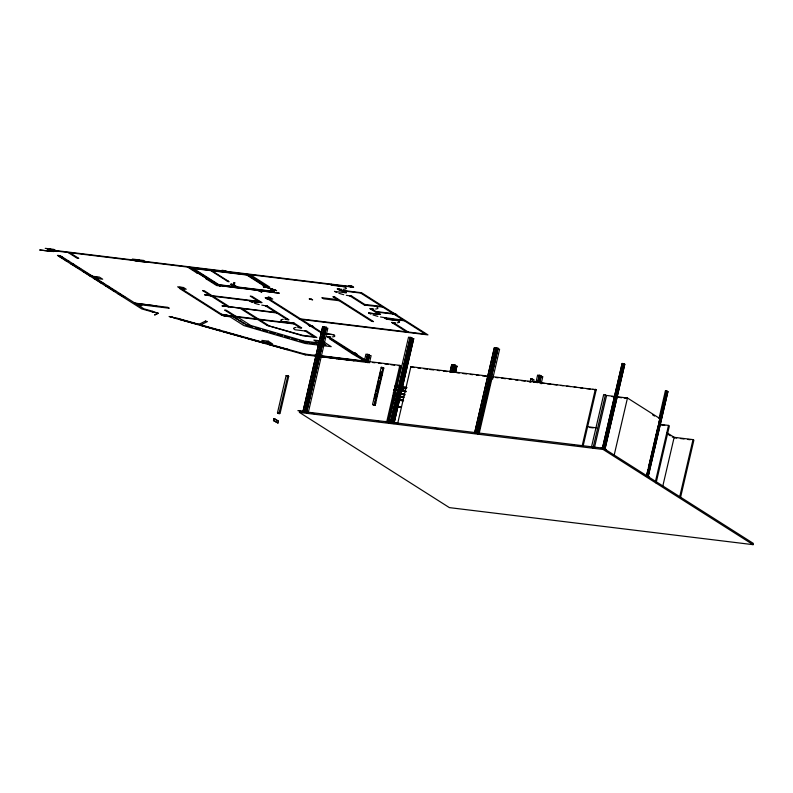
<?xml version="1.0" encoding="UTF-8"?>
<svg xmlns="http://www.w3.org/2000/svg" width="793" height="793" viewBox="0 0 793 793"><rect width="100%" height="100%" fill="white"/><g stroke="black" fill="none" stroke-linecap="round" stroke-linejoin="round"><path stroke-width="1.19" d="M233.281 284.915L230.416 284.33L234.322 284.945L234.698 282.655L233.985 284.865L237.454 286.967L272.257 291.209L270.671 290.208L271.503 290.307L274.715 292.181M346.303 288.483L345.758 287.324M273.496 420.538L273.932 418.664L274.616 418.744L278.412 421.152L277.976 423.026L273.496 420.538L277.976 423.026M274.18 420.617L274.616 418.744M277.481 412.796L286.134 375.585L287.849 375.793L288.702 376.338L280.038 413.549L277.481 412.796L278.393 413.54C281.892 413.718 275.112 412.211 279.602 413.688M278.393 413.54L277.857 412.905M279.007 413.302L287.849 375.793M299.437 412.419L299.724 411.171L603.394 448.214L753.35 543.413L753.063 544.662L449.393 507.619L299.437 412.419L603.106 449.462L753.063 544.662M302.995 411.755L322.692 326.716L326.25 327.192L306.475 412.182L302.916 411.706L322.692 326.716M324.327 326.954L304.661 411.973L324.496 327.003M304.859 412.003L324.694 327.003M306.395 412.132L326.25 327.192M306.494 412.994L326.28 328.005M308.12 413.222L327.836 328.193L325.576 327.955M364.314 361.38L365.91 354.154L369.459 354.63L367.506 362.56L369.132 355.393M365.87 361.578L367.546 354.392M366.039 361.628L367.714 354.441M366.178 361.638L367.902 354.441M367.655 362.579L369.32 355.393M368.101 361.43L369.488 355.442M369.726 361.658L371.114 355.68L368.795 355.393M374.157 404.747L374.702 405.372L372.561 404.489L381.235 367.278L383.138 367.615L383.078 368.349L383.792 368.021L375.148 405.243L372.948 404.599M380.144 374.891L380.343 372.353M375.545 393.962L374.425 398.78L375.604 393.992M376.09 391.583L378.548 380.759M379.163 378.4L379.946 374.772M379.232 378.41L380.065 374.811M381.879 367.684L381.77 368.19L381.235 367.278M381.592 375.208L381.879 372.71M381.849 375.109L382.325 371.392L381.849 375.109L381.344 375.039M383.078 368.349L383.792 368.021M375.842 403.042L374.811 402.447M386.587 422.421L399.86 365.365L321.552 355.809L322.414 356.354M387.638 422.154L400.733 365.91L399.86 365.365M387.985 422.322L394.835 392.753M388.045 422.352L393.278 399.543M394.309 396.143L395.063 392.902M394.537 395.885L395.172 393.14M388.491 422.689L394.557 396.589M392.039 423.403L412.023 337.61L408.544 337.194L388.758 422.173L392.317 422.649M390.404 422.411L410.179 337.431M390.562 422.461L410.348 337.481L411.815 338.413M390.701 422.481L410.546 337.471L411.954 338.433L392.178 423.412M392.267 422.223L411.765 338.433M392.347 423.462L412.122 338.482M393.903 423.65L413.678 338.67L394.25 422.5M403.617 387.836L403.201 390.721L403.845 387.886L401.446 387.718M403.141 390.691L403.786 387.856L403.369 390.741M397.6 423.769L410.873 366.703L487.675 376.07M450.077 371.808L451.752 364.621L455.311 365.097L453.636 372.284M450.156 371.858L451.752 364.621M451.723 372.046L453.388 364.869M451.891 372.095L453.556 364.919M452.02 372.115L453.755 364.909L455.172 365.87M453.566 372.234L455.311 365.097M453.943 371.897L455.341 365.91M455.499 372.086L456.897 366.108L455.569 372.135M494.386 347.661L474.69 432.7L494.386 347.661L497.945 348.137L478.03 433.89M496.021 347.899L476.405 432.928L496.19 347.949M476.553 432.919L496.388 347.949M477.832 433.89L497.945 348.137M478.199 433.94L497.974 348.95M479.101 433.712L492.374 376.645L596.217 389.76L583.212 445.636M492.631 379.113L499.6 349.188L497.28 348.9M530.031 382.305L530.864 378.707L534.056 379.837L533.501 382.236M532.063 381.314L532.618 378.925M536.009 382.325L537.604 375.099L541.163 375.575L539.488 382.751M537.565 382.523L539.24 375.337M537.733 382.573L539.537 375.406M537.932 382.563L539.607 375.386M539.706 381.126L540.826 376.338M539.795 382.375L541.183 376.388M541.143 383.802L542.808 376.616L540.489 376.338M582.072 446.271L595.345 389.204M591.528 446.816L603.701 394.508L606.595 395.459L627.471 398.007L660.173 418.763L646.89 475.83M592.976 448.214L605.426 394.716M594.413 447.767L606.595 395.459M602.373 448.451L622.148 363.472L623.883 363.68L604.097 449.076L604.9 449.175L624.755 364.235L604.97 449.215M602.432 448.491L622.148 363.472M603.235 448.59L623.02 363.6L623.873 364.086M603.106 449.462L623.139 363.62M603.979 449.056L623.754 364.076M614.188 455.073L627.471 398.007M659.023 418.476L665.367 390.899L667.101 391.118L647.187 476.494L646.454 476.028M646.731 474.829L647.841 470.041M648.406 467.652L652.58 449.69M653.135 447.302L658.15 425.752M658.705 423.363L666.229 391.038L667.091 391.524L647.316 476.514L646.573 476.038L666.358 391.058M648.119 476.613L667.894 391.623L648.188 476.652L646.384 476.395M655.504 481.272L668.499 425.395L660.381 424.404M656.089 483.006L669.371 425.95L668.499 425.395M662.809 486.059L674.159 437.31L666.883 432.7M679.73 496.676L693.013 439.609L672.256 437.082M680.602 497.231L693.875 440.165L693.013 439.609M281.109 319.847L281.128 319.817A12.757 2.478 13.1 0 1 283.27 319.341M293.925 327.985L294.778 327.638A12.718 2.468 13.1 0 1 296.017 327.499M334.626 336.351L334.596 336.381A12.757 2.478 13.1 0 1 333.764 336.708L332.515 336.847M399.434 322.315L397.343 322.81M377.686 308.507L376.834 308.854A12.718 2.468 13.1 0 1 375.595 309.002M232.874 284.865C229.683 283.309 232.914 285.758 232.18 284.469L236.294 286.828L218.888 284.697L193.393 268.51L210.789 270.641L228.077 281.614L229.088 281.664L211.949 270.78L246.752 275.022L266.071 287.294L263.871 286.868L265.596 287.264M345.778 288.93L343.498 289.316M174.311 317.924L175.283 317.924L169.078 316.526L170.763 316.655M286.878 349.287L287.502 349.465L269.233 344.469M178.514 319.242L179.377 318.796M200.956 325.546L201.819 325.11M219.651 330.81L220.523 330.364M242.103 337.114L242.965 336.668M264.545 343.419L265.407 342.982M158.194 313.205L156.697 312.977L158.213 313.314M197.209 324.496L198.091 324.059M223.378 331.861L224.26 331.415M245.83 338.165L246.712 337.719M268.272 344.469L269.154 344.033M286.967 349.723L287.849 349.287M276.053 290.545L266.577 287.383L276.588 290.654L266.864 287.165L263.187 286.719L265.457 286.897M267.687 342.417L269.323 342.606L265.774 342.14L270.988 343.666M269.025 343.389L267.509 343.24M353.539 352.895L355.175 353.083M354.877 353.856L353.272 353.658M240.497 308.546L266.924 325.318L302.609 335.33L314.206 336.747L304.909 330.84M373.81 308.983L371.451 308.784M395.568 322.791L393.209 322.592M297.781 327.509L300.16 327.717M341.743 289.316L338.809 289.058M284.955 319.371L287.344 319.579M330.76 336.837L328.381 336.629M45.211 248.338L53.835 249.389L57.146 251.49L52.794 250.955M50.276 249.359L53.825 249.825M136.198 259.876L139.608 260.253M349.802 286.144L351.527 286.362M51.287 249.993L349.435 286.362M51.932 250.41L55.411 250.826M52.15 250.548L330.304 284.479L345.143 286.838L332.971 285.351L331.167 284.142M332.029 284.687L352.766 287.145M330.879 284.846L332.604 285.054M337.501 289.048L339.226 289.257M197.09 273.099L198.845 273.317M59.178 256.496L62.082 256.853M199.132 273.506L197.388 273.288L187.594 267.072M61.22 256.902L59.762 256.575M344.43 292.409L346.154 292.617M334.705 291.477L346.442 292.795L343.557 290.972M66.097 260.887L69.001 261.244M227.214 281.069L228.374 281.208M350.189 296.067L351.923 296.275M206.309 278.958L208.063 279.166M264.912 286.551L269.679 287.056L250.241 274.715M70.845 263.91L73.759 264.267M72.887 264.307L71.439 263.98M233.836 285.272L234.996 285.411M271.533 290.753L272.693 290.892M273.991 291.715L218.303 284.925L191.658 268.004L247.337 274.794L267.003 287.304M337.501 299.615L321.849 297.702L323.574 298.802L339.226 300.716M77.764 268.302L80.668 268.649M219.919 285.658L241.022 288.345M381.869 306.504L364.74 304.413L351.626 296.086L349.891 295.878L364.74 305.305M382.722 307.05L364.443 305.117M365.454 305.424L365.821 305.434M82.522 271.315L85.426 271.672M84.554 271.712L83.106 271.384M370.212 308.774L371.937 308.983M89.431 275.706L92.335 276.063M92.702 276.291L99.363 277.104L102.684 279.205L96.012 278.393M93.495 276.797L96.974 277.223M392.951 313.542L394.686 313.75M394.755 313.8L375.971 311.55L371.659 308.804L369.925 308.596L378.856 314.266M269.541 298.713L272.723 299.1L269.838 297.276L268.113 297.058L270.126 298.337L265.189 297.742L266.914 298.832M395.548 314.306L376.844 312.095L380.581 314.474L368.626 313.017L379.064 314.286M95.15 277.847L98.629 278.274M181.072 288.365L184.482 288.741M266.844 298.792L270.393 299.258L268.668 298.158M94.189 278.73L97.093 279.077M96.221 279.116L94.773 278.799M378.568 314.078L380.303 314.296M260.203 301.558L204.515 294.768L211.186 296.027M212.921 296.235L259.321 301.905M259.896 302.262L261.65 302.48M101.098 283.121L104.012 283.468M260.401 302.47L250.172 301.34L261.928 302.658L251.986 296.344L250.241 296.136L260.401 302.579M384.327 317.745L386.062 317.953M403.468 320.223L384.04 317.557L386.488 319.113M404.341 320.769L387.212 318.687L388.233 319.43L398.671 320.709L386.191 318.925M105.856 286.134L108.77 286.491M107.888 286.531L106.44 286.204M265.665 305.92L267.41 306.138M391.96 322.592L393.695 322.801M112.775 290.525L115.679 290.882M227.75 306.544L221.951 305.84L276.757 312.967M275.885 312.412L229.484 306.752L204.277 290.753L202.542 290.545L228.622 307.099M117.523 293.549L120.437 293.896M119.555 293.935L118.117 293.618M121.844 296.285L124.749 296.641M298.892 318.697L425.365 334.121L360.686 293.063L339.8 290.516L337.213 288.87L338.948 289.078L340.673 290.179L361.558 292.726L427.962 334.884L301.509 319.46L323.405 333.466L333.843 334.745L321.661 333.149L267.786 298.941M286.838 319.371L288.583 319.579M134.919 303.095L156.796 305.979M135.345 303.362L167.829 307.327L169.266 308.239L136.703 304.225M292.528 322.87L281.872 321.462L294.064 323.058L301.687 327.906L299.655 327.509M292.597 323.029L294.342 323.237M311.956 325.645L308.398 325.17L310.132 326.27M256.912 318.964L222.407 314.762L181.28 288.652M258.667 319.183L293.172 323.395M257.784 319.52L221.544 315.099L179.545 288.434L186.216 289.247L183.48 287.512L177.682 286.808L180.417 288.543M259.529 319.728L294.044 323.94M623.02 364.017L624.755 364.235M411.428 338.433L413.748 338.71M138.369 305.285L141.848 305.711M227.76 316.219L224.28 315.802M310.063 326.23L313.612 326.696L311.877 325.596M301.112 327.866L300.606 327.767M321.373 332.971L323.128 333.179M305.414 331.167L307.169 331.375M327.132 336.629L328.887 336.837M330.959 339.047L329.799 338.908L352.479 353.896L364.73 361.083M309.419 342.665L299.714 340.623M311.738 342.943L316.377 343.508M318.697 343.795L323.405 344.37L320.947 342.814M307.307 342.844L299.09 340.861M309.627 343.131L314.266 343.696M316.595 343.984L321.234 344.549M323.554 344.826L326.012 345.124L324.862 344.4M351.626 352.617L355.105 353.044L356.83 354.134L353.351 353.708L351.626 352.617L356.751 354.084M665.426 390.939L667.161 391.157M666.16 391.415L667.964 391.663M454.647 365.86L456.966 366.148M304.918 354.084L366.465 361.588L326.845 336.44L328.589 336.648L369.647 362.718L305.236 354.858L174.767 318.191L175.649 317.755L304.918 354.084L305.236 354.858M326.082 356.81L329.759 357.256M332.208 357.554L335.875 358M339.543 358.446L343.22 358.892M345.669 359.199L349.336 359.645M353.004 360.091L355.452 360.389M359.13 360.835L362.798 361.281M365.246 361.578L368.914 362.034M372.581 362.48L375.03 362.778M378.707 363.224L381.155 363.521M384.823 363.967L388.491 364.423M390.939 364.721L394.617 365.167M398.284 365.613L400.733 365.91M414.184 367.555L410.873 366.703M417.842 368.002L420.28 368.299M423.938 368.745L427.596 369.191M430.034 369.488L433.692 369.934M437.339 370.381L439.778 370.678M443.436 371.124L447.093 371.57M449.532 371.867L453.19 372.314M456.847 372.76L459.286 373.057M462.943 373.503L466.601 373.949M470.259 374.395L472.697 374.692M476.355 375.139L478.794 375.436M482.451 375.882L486.109 376.328M495.694 377.498L498.153 377.795M501.83 378.241L505.508 378.697M509.185 379.143L511.634 379.441M515.311 379.887L517.76 380.184M521.437 380.64L525.115 381.086M527.573 381.383L531.251 381.829M533.699 382.137L537.376 382.583M541.054 383.029L544.732 383.475M547.18 383.772L550.857 384.228M553.316 384.526L556.993 384.972M560.671 385.418L563.119 385.725M566.797 386.171L570.474 386.617M574.152 387.063L576.6 387.371M580.278 387.817L582.736 388.114M586.414 388.56L590.091 389.006M592.54 389.313L596.217 389.76M314.821 355.591L315.981 356.027M332.217 357.712L331.652 357.643L332.792 358.079M335.697 358.139L336.866 358.575M353.103 360.26L352.528 360.191L353.678 360.627M315.545 355.75L331.93 357.821M336.43 358.297L352.816 360.369M315.396 355.958L332.079 357.911M336.282 358.505L352.964 360.458M611.928 396.55L614.367 396.847M618.034 397.293L621.712 397.739M624.15 398.036L626.599 398.344M379.797 374.683L381.512 374.891M394.924 385.943L397.313 386.231M402.091 386.815L406.868 387.4M395.38 386.231L397.769 386.528M402.547 387.103L404.936 387.4M394.815 386.439L397.293 386.806M401.972 387.321L406.75 387.896M401.179 387.39L406.066 387.995M395.588 386.855L397.937 387.172M401.317 387.549L406.244 388.243M406.303 388.273L403.558 387.896M288.702 376.338L286.134 375.585M393.972 389.571L397.412 389.987M405.61 390.989L403.429 390.681M394.101 389.75L396.54 390.047M401.288 390.602L406.056 391.187M402.864 390.939L405.302 391.236M393.923 390.215L396.391 390.533M401.248 391.108L406.155 391.722M661.253 424.959L664.732 425.375M393.338 392.713L395.816 393.031M400.663 393.606L404.351 394.071M393.655 392.912L396.123 393.229M399.632 393.695L403.449 394.121M393.853 393.288L396.282 393.586M399.92 394.032L404.767 394.627M394.19 393.506L396.619 393.804M400.257 394.25L405.114 394.835M399.969 396.431L403.528 396.896M399.979 396.49L403.696 397.006M393.169 395.866L395.558 396.153M400.178 396.748L403.915 397.174M398.79 397.065L403.696 397.67M392.793 397.481L393.477 397.739M399.424 399.712L403.112 400.168M400.961 400.059L403.429 400.366M392.694 399.404L395.122 399.692M398.76 400.138L403.617 400.733M399.107 400.356L402.745 400.802M586.79 426.654L596.554 427.843M589.526 427.437L593.214 427.883M674.238 437.766L676.697 438.073M680.374 438.519L684.062 438.965M687.739 439.421L690.197 439.719M374.782 402.557L375.644 403.122M397.927 406.531L401.427 406.958M398.611 406.958L400.951 407.245M372.571 404.489L375.148 405.243M374.613 404.936L381.641 375.01M297.851 410.675L306.475 411.736L308.13 412.786M385.001 421.42L396.014 422.768M474.611 432.651L478.09 433.077M601.064 448.075L604.544 448.501L606.268 449.591M603.364 448.61L604.167 448.699M311.936 413.322L314.385 413.619M337.64 416.454L340.088 416.751M376.794 421.232L379.242 421.529M435.387 428.379L437.825 428.676M513.19 437.865L515.876 438.202M539.161 441.037L541.619 441.334M571.624 445.002L574.063 445.299M578.394 445.825L580.843 446.122M278.412 421.152L273.932 418.664M646.573 476.038L647.385 476.147M350.109 295.908L346.313 295.293M384.248 317.577L380.462 316.962M265.586 305.761L261.789 305.146M223.596 270.532L225.539 271.593M137.754 260.064L139.697 261.115M51.882 249.587L53.845 250.647M266.815 297.98L268.768 299.03M180.973 287.502L182.915 288.553M95.11 277.035L97.073 278.085M310.033 325.408L311.818 326.409M224.181 314.94L226.134 315.991M138.319 304.462L140.282 305.523M234.678 282.734L233.727 282.526L233.063 284.548L234.004 284.796M343.726 294.718L338.859 293.291M377.874 316.397L372.997 314.97M259.222 304.581L257.943 304.254A12.757 2.478 13.1 0 1 255.465 303.531L254.345 303.154M152.89 311.837L156.885 312.888M170.584 316.744L174.49 317.834M179.565 319.202L197.021 324.099M153.079 311.748L156.955 312.839M201.918 325.546L219.463 330.413M224.369 331.851L241.915 336.718M246.811 338.165L264.356 343.022M170.505 316.784L174.41 317.884M179.387 319.282L196.932 324.149M201.828 325.586L219.294 330.503M224.27 331.9L241.736 336.807M246.712 338.205L264.168 343.111M269.164 344.509L286.61 349.416M262.87 329.868L267.796 331.296M252.442 327.231L245.225 324.634M266.924 325.318L302.757 335.786L316.813 337.501L306.881 331.196L294.907 329.739L294.015 329.036A11.736 2.28 13.1 0 1 293.697 328.461M253.046 326.994L246.782 324.733M255.495 327.707L260.411 329.145M270.244 332.019L275.151 333.447M277.609 334.17L282.516 335.598M284.974 336.321L289.881 337.749M292.33 338.472L297.246 339.91M254.89 327.945L259.797 329.382M262.255 330.096L267.162 331.533M269.62 332.247L274.527 333.684M276.985 334.408L281.892 335.845M284.36 336.559L289.267 337.996M291.725 338.71L296.632 340.147M336.827 292.518L334.487 291.338M370.965 314.187L368.626 313.017M249.964 301.201L250.856 301.707A11.35 2.201 13.1 0 0 252.303 302.371M652.56 414.818L654.522 416.067M667.23 433.801L670.343 435.783M530.864 378.707L532.311 379.629M352.27 286.828L350.605 286.66M350.724 286.263L351.468 286.729M393.952 313.701L394.686 314.167M350.605 286.243L351.339 286.709M393.824 313.681L394.557 314.157M492.374 376.645L493.246 377.2M647.752 475.929L649.487 477.029M408.236 332.029L393.407 322.612L391.673 322.404L406.512 331.821M387.569 319.242L387.133 319.192M341.833 290.753L344.707 292.587M247.922 274.428L267.36 286.769M264.971 286.838L265.903 287.264M264.723 286.838L265.229 287.155M383.138 367.615L374.098 404.995L374.702 405.372M259.608 290.773L261.779 292.151L257.874 290.565M269.531 299.149L300.646 318.905M241.072 288.077L241.924 288.622M240.477 287.998L279.334 293.182L217.569 285.202L207.776 278.987L206.031 278.779L216.687 285.539L220.454 286.005L219.602 285.45M351.963 359.526L353.965 360.805M232.527 284.518L233.112 284.885M231.933 284.469L232.438 284.786M292.102 322.711L299.952 327.697M319.093 340.742L320.253 341.466M321.403 342.199L323.703 343.666M317.349 340.524L319.797 342.08M335.122 357.772L336.559 358.684M219.027 285.381L219.889 285.926M331.643 357.346L333.08 358.258M189.339 267.281L207.558 278.958M198.488 273.426L207.132 278.908M242.242 308.755L268.321 325.308M314.246 355.224L315.683 356.136M237.494 317.041L250.806 325.497L304.423 341.168L318.191 342.844L313.869 340.098L322.573 341.159L331.216 346.65L305.136 343.468L243.887 325.576L228.78 315.981M236.036 316.417L226.382 310.291L224.647 310.083L234.302 316.209M234.004 316.615L235.263 317.418M236.413 318.142L238.723 319.609M239.873 320.342L242.172 321.799M243.332 322.533L245.632 324M232.26 316.407L233.697 317.319M234.847 318.052L237.157 319.51M238.306 320.243L240.616 321.71M241.766 322.444L244.066 323.901M141.263 261.303L137.853 260.927M182.816 287.69L179.416 287.314M226.035 315.128L222.635 314.752M69.834 252.709L78.765 258.369L77.03 258.161L68.099 252.491M49.483 248.853L53.736 251.55L50.831 251.203L46.579 248.496M53.151 251.48L39.65 249.983L51.842 251.47M59.772 255.683L58.038 255.475M60.922 256.714L67.266 260.887M72.599 264.119L78.933 268.292M84.266 271.533L90.6 275.706M95.933 278.938L102.267 283.111M102.852 283.329L101.692 283.19M107.6 286.352L113.934 290.516M114.519 290.734L113.359 290.595M119.277 293.757L123.014 296.285M123.589 296.503L122.429 296.354M60.635 256.823L66.969 260.847M72.302 264.238L78.636 268.262M83.969 271.642L90.303 275.667M95.636 279.047L101.97 283.071M107.303 286.461L113.637 290.486M118.97 293.866L122.717 296.245M60.337 256.793L66.671 260.818M72.004 264.198L78.348 268.222M83.671 271.612L90.015 275.637M95.338 279.017L101.673 283.032M107.005 286.422L113.349 290.446M118.672 293.826L122.429 296.215M299.219 410.843L300.914 411.924M398.463 320.57L399.662 321.839M376.715 306.762L377.914 308.031M333.635 334.606L334.844 335.875M282.09 321.601L281.188 320.897A11.736 2.28 13.1 0 1 280.881 320.322M153.158 311.708L152.177 311.708L153.158 311.708M179.03 318.974L179.654 319.153L179.03 318.974M197.1 324.059L197.725 324.228L197.1 324.059M201.472 325.279L202.106 325.457L201.472 325.279M219.542 330.364L220.167 330.542L219.542 330.364M223.913 331.593L224.548 331.771L223.913 331.593M241.984 336.668L242.608 336.847L241.984 336.668M246.355 337.897L246.99 338.076L246.355 337.897M264.436 342.982L265.06 343.151L264.436 342.982M268.797 344.202L269.422 344.38L268.797 344.202M205.516 321.056L199.013 324.317L200.897 324.843L207.389 321.581L205.516 321.056M152.89 311.352L152.008 311.798L141.719 308.903L57.453 255.405L60.357 255.752L143.989 308.854L152.89 311.352M157.926 313.344L154.764 314.92L157.926 313.344M265.615 287.076L263.95 286.679L265.615 287.076M232.825 284.707L231.159 284.3L232.825 284.707M143.374 260.421L132.362 259.073L135.246 260.907L146.259 262.245L143.374 260.421M225.519 270.77L221.971 270.304L223.705 271.404L227.185 271.821L225.45 270.73M351.904 286.154L348.424 285.728L350.149 286.828L353.638 287.244L351.904 286.154M334.636 296.899L332.891 296.691L371.778 321.383L373.523 321.591L334.636 296.899M311.5 299.179L309.181 298.892L312.65 299.903L311.5 299.179M395.122 313.592L391.643 313.166L393.368 314.256L396.847 314.682L395.122 313.592M267.122 305.949L265.368 305.741L287.125 319.549L288.87 319.767L267.122 305.949M226.699 314.95L220.89 314.246L223.626 315.981L229.425 316.685L226.699 314.95M268.262 341.188L261.868 340.405L266.19 343.151L272.574 343.934L268.262 341.188"/></g></svg>
